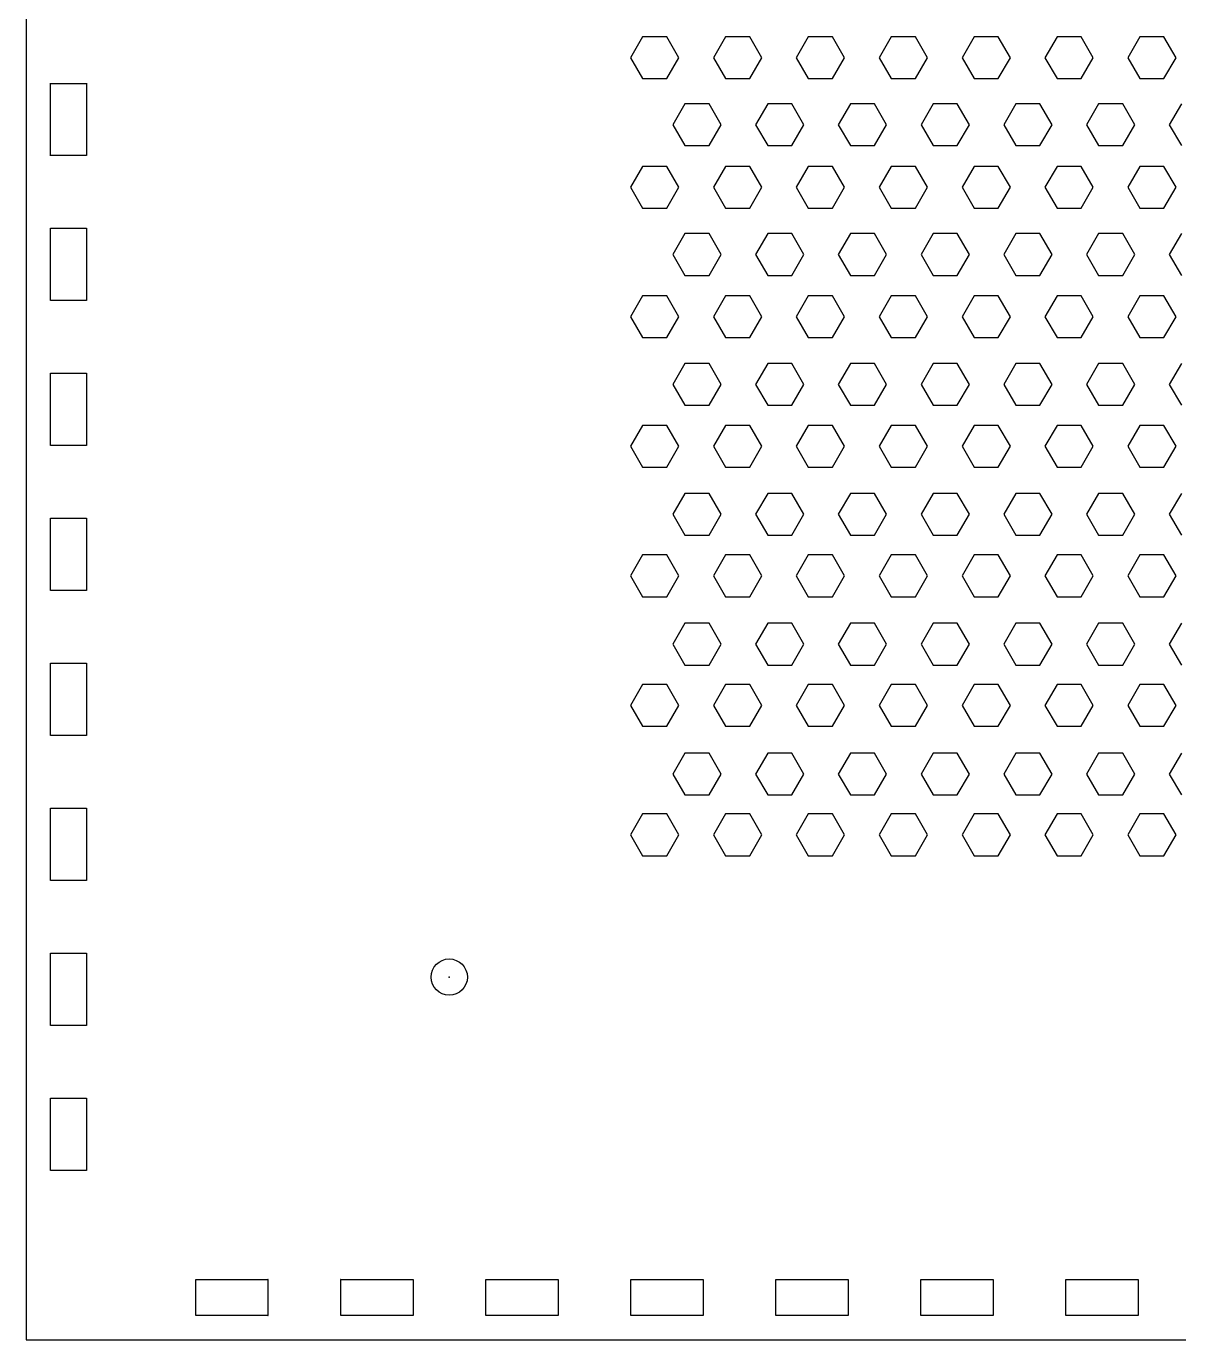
# Model space of a CAD drawing. Header units: millimetres. Extents: x 0 to 382, y -305 to 30.
# Drawn here: x 0 to 95.4, y -190 to -81.3 of the extents above; entities that cross this region are included whole.
import ezdxf

# ---------------------------------------------------------------- set-up
doc = ezdxf.new("R2010")
doc.units = ezdxf.units.MM
doc.header["$MEASUREMENT"] = 0
for name, color, linetype in [('boite_babycare v9_Sketch1', 7, 'Continuous'), ('boite_babycare v9_Sketch11', 7, 'Continuous'), ('boite_babycare v9_Sketch3', 7, 'Continuous'), ('boite_babycare v9_Sketch8', 7, 'Continuous')]:
    doc.layers.add(name, color=color, linetype=linetype)

msp = doc.modelspace()

# ---------------------------------------------------------------- linework, layer by layer
at = {"layer": 'boite_babycare v9_Sketch1'}
for p, q in [((0, -0.01), (0, -190.01)), ((2.01, -86.02), (4.99, -86.02)), ((2.01, -89.01), (2.01, -86.02)), ((4.99, -86.02), (4.99, -92)), ((2.01, -92), (2.01, -89.01)), ((4.99, -92), (2.01, -92)), ((2.01, -98.02), (4.99, -98.02)), ((2.01, -101.01), (2.01, -98.02)), ((4.99, -98.02), (4.99, -104)), ((2.01, -104), (2.01, -101.01)), ((4.99, -104), (2.01, -104)), ((2.01, -110.02), (4.99, -110.02)), ((2.01, -113.01), (2.01, -110.02)), ((4.99, -110.02), (4.99, -116)), ((2.01, -116), (2.01, -113.01)), ((4.99, -116), (2.01, -116)), ((2.01, -125.01), (2.01, -122.02)), ((2.01, -122.02), (4.99, -122.02)), ((4.99, -122.02), (4.99, -128)), ((2.01, -128), (2.01, -125.01)), ((4.99, -128), (2.01, -128)), ((2.01, -134.02), (4.99, -134.02)), ((2.01, -137.01), (2.01, -134.02)), ((4.99, -134.02), (4.99, -140)), ((2.01, -140), (2.01, -137.01)), ((4.99, -140), (2.01, -140)), ((2.01, -149.01), (2.01, -146.02)), ((2.01, -146.02), (4.99, -146.02)), ((4.99, -146.02), (4.99, -152)), ((2.01, -152), (2.01, -149.01)), ((4.99, -152), (2.01, -152)), ((2.01, -161.01), (2.01, -158.02)), ((2.01, -158.02), (4.99, -158.02)), ((4.99, -158.02), (4.99, -164)), ((2.01, -164), (2.01, -161.01)), ((4.99, -164), (2.01, -164)), ((2.01, -173.01), (2.01, -170.02)), ((2.01, -170.02), (4.99, -170.02)), ((4.99, -170.02), (4.99, -176)), ((2.01, -176), (2.01, -173.01)), ((4.99, -176), (2.01, -176)), ((14.02, -185.03), (20, -185.03)), ((14.02, -188.01), (14.02, -185.03)), ((20, -185.03), (20, -188.01)), ((26.02, -188.01), (26.02, -185.03)), ((26.02, -185.03), (32, -185.03)), ((32, -185.03), (32, -188.01)), ((38.02, -188.01), (38.02, -185.03)), ((38.02, -185.03), (44, -185.03)), ((44, -185.03), (44, -188.01)), ((50.02, -185.03), (56, -185.03)), ((50.02, -188.01), (50.02, -185.03)), ((56, -185.03), (56, -188.01)), ((62.02, -185.03), (68, -185.03)), ((62.02, -188.01), (62.02, -185.03)), ((68, -185.03), (68, -188.01)), ((74.02, -188.01), (74.02, -185.03)), ((74.02, -185.03), (80, -185.03)), ((80, -185.03), (80, -188.01)), ((86.02, -185.03), (92, -185.03)), ((86.02, -188.01), (86.02, -185.03)), ((92, -185.03), (92, -188.01)), ((17.01, -188.01), (14.02, -188.01)), ((20, -188.01), (17.01, -188.01)), ((29.01, -188.01), (26.02, -188.01)), ((32, -188.01), (29.01, -188.01)), ((41.01, -188.01), (38.02, -188.01)), ((44, -188.01), (41.01, -188.01)), ((53.01, -188.01), (50.02, -188.01)), ((56, -188.01), (53.01, -188.01)), ((65.01, -188.01), (62.02, -188.01)), ((68, -188.01), (65.01, -188.01)), ((77.01, -188.01), (74.02, -188.01)), ((80, -188.01), (77.01, -188.01)), ((89.01, -188.01), (86.02, -188.01)), ((92, -188.01), (89.01, -188.01)), ((0.01, -190.02), (190.01, -190.02))]:
    msp.add_line(p, q, dxfattribs=at)
for points in [[(2.01, -86.02), (2.01, -86.01), (2, -86.02), (2.01, -86.02)], [(4.99, -86.02), (5, -86.02), (4.99, -86.01), (4.99, -86.02)], [(2.01, -92), (2, -92), (2.01, -92.01), (2.01, -92)], [(4.99, -92), (4.99, -92.01), (5, -92), (4.99, -92)], [(2.01, -98.02), (2.01, -98.01), (2, -98.02), (2.01, -98.02)], [(4.99, -98.02), (5, -98.02), (4.99, -98.01), (4.99, -98.02)], [(2.01, -104), (2, -104), (2.01, -104.01), (2.01, -104)], [(4.99, -104), (4.99, -104.01), (5, -104), (4.99, -104)], [(2.01, -110.02), (2.01, -110.01), (2, -110.02), (2.01, -110.02)], [(4.99, -110.02), (5, -110.02), (4.99, -110.01), (4.99, -110.02)], [(2.01, -116), (2, -116), (2.01, -116.01), (2.01, -116)], [(4.99, -116), (4.99, -116.01), (5, -116), (4.99, -116)], [(2.01, -122.02), (2.01, -122.01), (2, -122.02), (2.01, -122.02)], [(4.99, -122.02), (5, -122.02), (4.99, -122.01), (4.99, -122.02)], [(2.01, -128), (2, -128), (2.01, -128.01), (2.01, -128)], [(4.99, -128), (4.99, -128.01), (5, -128), (4.99, -128)], [(2.01, -134.02), (2.01, -134.01), (2, -134.02), (2.01, -134.02)], [(4.99, -134.02), (5, -134.02), (4.99, -134.01), (4.99, -134.02)], [(2.01, -140), (2, -140), (2.01, -140.01), (2.01, -140)], [(4.99, -140), (4.99, -140.01), (5, -140), (4.99, -140)], [(2.01, -146.02), (2.01, -146.01), (2, -146.02), (2.01, -146.02)], [(4.99, -146.02), (5, -146.02), (4.99, -146.01), (4.99, -146.02)], [(2.01, -152), (2, -152), (2.01, -152.01), (2.01, -152)], [(4.99, -152), (4.99, -152.01), (5, -152), (4.99, -152)], [(2.01, -158.02), (2.01, -158.01), (2, -158.02), (2.01, -158.02)], [(4.99, -158.02), (5, -158.02), (4.99, -158.01), (4.99, -158.02)], [(2.01, -164), (2, -164), (2.01, -164.01), (2.01, -164)], [(4.99, -164), (4.99, -164.01), (5, -164), (4.99, -164)], [(2.01, -170.02), (2.01, -170.01), (2, -170.02), (2.01, -170.02)], [(4.99, -170.02), (5, -170.02), (4.99, -170.01), (4.99, -170.02)], [(2.01, -176), (2, -176), (2.01, -176.01), (2.01, -176)], [(4.99, -176), (4.99, -176.01), (5, -176), (4.99, -176)], [(14.02, -185.03), (14.02, -185.02), (14.01, -185.03), (14.02, -185.03)], [(20, -185.03), (20.01, -185.03), (20, -185.02), (20, -185.03)], [(26.02, -185.03), (26.02, -185.02), (26.01, -185.03), (26.02, -185.03)], [(32, -185.03), (32.01, -185.03), (32, -185.02), (32, -185.03)], [(38.02, -185.03), (38.02, -185.02), (38.01, -185.03), (38.02, -185.03)], [(44, -185.03), (44.01, -185.03), (44, -185.02), (44, -185.03)], [(50.02, -185.03), (50.02, -185.02), (50.01, -185.03), (50.02, -185.03)], [(56, -185.03), (56.01, -185.03), (56, -185.02), (56, -185.03)], [(62.02, -185.03), (62.02, -185.02), (62.01, -185.03), (62.02, -185.03)], [(68, -185.03), (68.01, -185.03), (68, -185.02), (68, -185.03)], [(74.02, -185.03), (74.02, -185.02), (74.01, -185.03), (74.02, -185.03)], [(80, -185.03), (80.01, -185.03), (80, -185.02), (80, -185.03)], [(86.02, -185.03), (86.02, -185.02), (86.01, -185.03), (86.02, -185.03)], [(92, -185.03), (92.01, -185.03), (92, -185.02), (92, -185.03)], [(14.02, -188.01), (14.01, -188.01), (14.02, -188.02), (14.02, -188.01)], [(20, -188.01), (20, -188.02), (20.01, -188.01), (20, -188.01)], [(26.02, -188.01), (26.01, -188.01), (26.02, -188.02), (26.02, -188.01)], [(32, -188.01), (32, -188.02), (32.01, -188.01), (32, -188.01)], [(38.02, -188.01), (38.01, -188.01), (38.02, -188.02), (38.02, -188.01)], [(44, -188.01), (44, -188.02), (44.01, -188.01), (44, -188.01)], [(50.02, -188.01), (50.01, -188.01), (50.02, -188.02), (50.02, -188.01)], [(56, -188.01), (56, -188.02), (56.01, -188.01), (56, -188.01)], [(62.02, -188.01), (62.01, -188.01), (62.02, -188.02), (62.02, -188.01)], [(68, -188.01), (68, -188.02), (68.01, -188.01), (68, -188.01)], [(74.02, -188.01), (74.01, -188.01), (74.02, -188.02), (74.02, -188.01)], [(80, -188.01), (80, -188.02), (80.01, -188.01), (80, -188.01)], [(86.02, -188.01), (86.01, -188.01), (86.02, -188.02), (86.02, -188.01)], [(92, -188.01), (92, -188.02), (92.01, -188.01), (92, -188.01)], [(0, -190.01), (0, -190.02), (0, -190.02), (0.01, -190.02)]]:
    msp.add_open_spline(points, degree=3, dxfattribs=at)
at = {"layer": 'boite_babycare v9_Sketch11'}
for p, q in [((0, -0.01), (0, -190.01)), ((51, -82.16), (50, -83.9)), ((53, -82.16), (51, -82.16)), ((54, -83.9), (53, -82.16)), ((57.86, -82.16), (56.86, -83.9)), ((59.86, -82.16), (57.86, -82.16)), ((60.86, -83.9), (59.86, -82.16)), ((64.71, -82.16), (63.71, -83.9)), ((66.71, -82.16), (64.71, -82.16)), ((67.71, -83.9), (66.71, -82.16)), ((71.57, -82.16), (70.57, -83.9)), ((73.57, -82.16), (71.57, -82.16)), ((74.57, -83.9), (73.57, -82.16)), ((78.43, -82.16), (77.43, -83.9)), ((80.43, -82.16), (78.43, -82.16)), ((81.43, -83.9), (80.43, -82.16)), ((85.29, -82.16), (84.29, -83.9)), ((87.29, -82.16), (85.29, -82.16)), ((88.29, -83.9), (87.29, -82.16)), ((92.14, -82.16), (91.14, -83.9)), ((94.14, -82.16), (92.14, -82.16)), ((95.14, -83.9), (94.14, -82.16)), ((50, -83.9), (51, -85.63)), ((53, -85.63), (54, -83.9)), ((56.86, -83.9), (57.86, -85.63)), ((59.86, -85.63), (60.86, -83.9)), ((63.71, -83.9), (64.71, -85.63)), ((66.71, -85.63), (67.71, -83.9)), ((70.57, -83.9), (71.57, -85.63)), ((73.57, -85.63), (74.57, -83.9)), ((77.43, -83.9), (78.43, -85.63)), ((80.43, -85.63), (81.43, -83.9)), ((84.29, -83.9), (85.29, -85.63)), ((87.29, -85.63), (88.29, -83.9)), ((91.14, -83.9), (92.14, -85.63)), ((94.14, -85.63), (95.14, -83.9)), ((51, -85.63), (53, -85.63)), ((57.86, -85.63), (59.86, -85.63)), ((64.71, -85.63), (66.71, -85.63)), ((71.57, -85.63), (73.57, -85.63)), ((78.43, -85.63), (80.43, -85.63)), ((85.29, -85.63), (87.29, -85.63)), ((92.14, -85.63), (94.14, -85.63)), ((2.01, -86.02), (4.99, -86.02)), ((2.01, -92), (2.01, -86.02)), ((4.99, -86.02), (4.99, -92)), ((54.5, -87.71), (53.5, -89.44)), ((56.5, -87.71), (54.5, -87.71)), ((57.5, -89.44), (56.5, -87.71)), ((61.35, -87.71), (60.35, -89.44)), ((63.35, -87.71), (61.35, -87.71)), ((64.35, -89.44), (63.35, -87.71)), ((68.19, -87.71), (67.19, -89.44)), ((70.19, -87.71), (68.19, -87.71)), ((71.19, -89.44), (70.19, -87.71)), ((75.04, -87.71), (74.04, -89.44)), ((77.04, -87.71), (75.04, -87.71)), ((78.04, -89.44), (77.04, -87.71)), ((81.88, -87.71), (80.88, -89.44)), ((83.88, -87.71), (81.88, -87.71)), ((84.88, -89.44), (83.88, -87.71)), ((88.73, -87.71), (87.73, -89.44)), ((90.73, -87.71), (88.73, -87.71)), ((91.73, -89.44), (90.73, -87.71)), ((95.58, -87.71), (94.58, -89.44)), ((53.5, -89.44), (54.5, -91.17)), ((56.5, -91.17), (57.5, -89.44)), ((60.35, -89.44), (61.35, -91.17)), ((63.35, -91.17), (64.35, -89.44)), ((67.19, -89.44), (68.19, -91.17)), ((70.19, -91.17), (71.19, -89.44)), ((74.04, -89.44), (75.04, -91.17)), ((77.04, -91.17), (78.04, -89.44)), ((80.88, -89.44), (81.88, -91.17)), ((83.88, -91.17), (84.88, -89.44)), ((87.73, -89.44), (88.73, -91.17)), ((90.73, -91.17), (91.73, -89.44)), ((94.58, -89.44), (95.58, -91.17)), ((54.5, -91.17), (56.5, -91.17)), ((61.35, -91.17), (63.35, -91.17)), ((68.19, -91.17), (70.19, -91.17)), ((75.04, -91.17), (77.04, -91.17)), ((81.88, -91.17), (83.88, -91.17)), ((88.73, -91.17), (90.73, -91.17)), ((4.99, -92), (2.01, -92)), ((51, -92.89), (50, -94.62)), ((53, -92.89), (51, -92.89)), ((54, -94.62), (53, -92.89)), ((57.86, -92.89), (56.86, -94.62)), ((59.86, -92.89), (57.86, -92.89)), ((60.86, -94.62), (59.86, -92.89)), ((64.71, -92.89), (63.71, -94.62)), ((66.71, -92.89), (64.71, -92.89)), ((67.71, -94.62), (66.71, -92.89)), ((71.57, -92.89), (70.57, -94.62)), ((73.57, -92.89), (71.57, -92.89)), ((74.57, -94.62), (73.57, -92.89)), ((78.43, -92.89), (77.43, -94.62)), ((80.43, -92.89), (78.43, -92.89)), ((81.43, -94.62), (80.43, -92.89)), ((85.29, -92.89), (84.29, -94.62)), ((87.29, -92.89), (85.29, -92.89)), ((88.29, -94.62), (87.29, -92.89)), ((92.14, -92.89), (91.14, -94.62)), ((94.14, -92.89), (92.14, -92.89)), ((95.14, -94.62), (94.14, -92.89)), ((50, -94.62), (51, -96.35)), ((53, -96.35), (54, -94.62)), ((56.86, -94.62), (57.86, -96.35)), ((59.86, -96.35), (60.86, -94.62)), ((63.71, -94.62), (64.71, -96.35)), ((66.71, -96.35), (67.71, -94.62)), ((70.57, -94.62), (71.57, -96.35)), ((73.57, -96.35), (74.57, -94.62)), ((77.43, -94.62), (78.43, -96.35)), ((80.43, -96.35), (81.43, -94.62)), ((84.29, -94.62), (85.29, -96.35)), ((87.29, -96.35), (88.29, -94.62)), ((91.14, -94.62), (92.14, -96.35)), ((94.14, -96.35), (95.14, -94.62)), ((51, -96.35), (53, -96.35)), ((57.86, -96.35), (59.86, -96.35)), ((64.71, -96.35), (66.71, -96.35)), ((71.57, -96.35), (73.57, -96.35)), ((78.43, -96.35), (80.43, -96.35)), ((85.29, -96.35), (87.29, -96.35)), ((92.14, -96.35), (94.14, -96.35)), ((2.01, -104), (2.01, -98.02)), ((2.01, -98.02), (4.99, -98.02)), ((4.99, -98.02), (4.99, -104)), ((54.5, -98.46), (53.5, -100.19)), ((56.5, -98.46), (54.5, -98.46)), ((57.5, -100.19), (56.5, -98.46)), ((61.35, -98.46), (60.35, -100.19)), ((63.35, -98.46), (61.35, -98.46)), ((64.35, -100.19), (63.35, -98.46)), ((68.19, -98.46), (67.19, -100.19)), ((70.19, -98.46), (68.19, -98.46)), ((71.19, -100.19), (70.19, -98.46)), ((75.04, -98.46), (74.04, -100.19)), ((77.04, -98.46), (75.04, -98.46)), ((78.04, -100.19), (77.04, -98.46)), ((81.88, -98.46), (80.88, -100.19)), ((83.88, -98.46), (81.88, -98.46)), ((84.88, -100.19), (83.88, -98.46)), ((88.73, -98.46), (87.73, -100.19)), ((90.73, -98.46), (88.73, -98.46)), ((91.73, -100.19), (90.73, -98.46)), ((95.58, -98.46), (94.58, -100.19)), ((53.5, -100.19), (54.5, -101.92)), ((56.5, -101.92), (57.5, -100.19)), ((60.35, -100.19), (61.35, -101.92)), ((63.35, -101.92), (64.35, -100.19)), ((67.19, -100.19), (68.19, -101.92)), ((70.19, -101.92), (71.19, -100.19)), ((74.04, -100.19), (75.04, -101.92)), ((77.04, -101.92), (78.04, -100.19)), ((80.88, -100.19), (81.88, -101.92)), ((83.88, -101.92), (84.88, -100.19)), ((87.73, -100.19), (88.73, -101.92)), ((90.73, -101.92), (91.73, -100.19)), ((94.58, -100.19), (95.58, -101.92)), ((54.5, -101.92), (56.5, -101.92)), ((61.35, -101.92), (63.35, -101.92)), ((68.19, -101.92), (70.19, -101.92)), ((75.04, -101.92), (77.04, -101.92)), ((81.88, -101.92), (83.88, -101.92)), ((88.73, -101.92), (90.73, -101.92)), ((4.99, -104), (2.01, -104)), ((51, -103.61), (50, -105.34)), ((53, -103.61), (51, -103.61)), ((54, -105.34), (53, -103.61)), ((57.86, -103.61), (56.86, -105.34)), ((59.86, -103.61), (57.86, -103.61)), ((60.86, -105.34), (59.86, -103.61)), ((64.71, -103.61), (63.71, -105.34)), ((66.71, -103.61), (64.71, -103.61)), ((67.71, -105.34), (66.71, -103.61)), ((71.57, -103.61), (70.57, -105.34)), ((73.57, -103.61), (71.57, -103.61)), ((74.57, -105.34), (73.57, -103.61)), ((78.43, -103.61), (77.43, -105.34)), ((80.43, -103.61), (78.43, -103.61)), ((81.43, -105.34), (80.43, -103.61)), ((85.29, -103.61), (84.29, -105.34)), ((87.29, -103.61), (85.29, -103.61)), ((88.29, -105.34), (87.29, -103.61)), ((92.14, -103.61), (91.14, -105.34)), ((94.14, -103.61), (92.14, -103.61)), ((95.14, -105.34), (94.14, -103.61)), ((50, -105.34), (51, -107.07)), ((53, -107.07), (54, -105.34)), ((56.86, -105.34), (57.86, -107.07)), ((59.86, -107.07), (60.86, -105.34)), ((63.71, -105.34), (64.71, -107.07)), ((66.71, -107.07), (67.71, -105.34)), ((70.57, -105.34), (71.57, -107.07)), ((73.57, -107.07), (74.57, -105.34)), ((77.43, -105.34), (78.43, -107.07)), ((80.43, -107.07), (81.43, -105.34)), ((84.29, -105.34), (85.29, -107.07)), ((87.29, -107.07), (88.29, -105.34)), ((91.14, -105.34), (92.14, -107.07)), ((94.14, -107.07), (95.14, -105.34)), ((51, -107.07), (53, -107.07)), ((57.86, -107.07), (59.86, -107.07)), ((64.71, -107.07), (66.71, -107.07)), ((71.57, -107.07), (73.57, -107.07)), ((78.43, -107.07), (80.43, -107.07)), ((85.29, -107.07), (87.29, -107.07)), ((92.14, -107.07), (94.14, -107.07)), ((54.5, -109.21), (53.5, -110.94)), ((56.5, -109.21), (54.5, -109.21)), ((57.5, -110.94), (56.5, -109.21)), ((61.35, -109.21), (60.35, -110.94)), ((63.35, -109.21), (61.35, -109.21)), ((64.35, -110.94), (63.35, -109.21)), ((68.19, -109.21), (67.19, -110.94)), ((70.19, -109.21), (68.19, -109.21)), ((71.19, -110.94), (70.19, -109.21)), ((75.04, -109.21), (74.04, -110.94)), ((77.04, -109.21), (75.04, -109.21)), ((78.04, -110.94), (77.04, -109.21)), ((81.88, -109.21), (80.88, -110.94)), ((83.88, -109.21), (81.88, -109.21)), ((84.88, -110.94), (83.88, -109.21)), ((88.73, -109.21), (87.73, -110.94)), ((90.73, -109.21), (88.73, -109.21)), ((91.73, -110.94), (90.73, -109.21)), ((95.58, -109.21), (94.58, -110.94)), ((2.01, -116), (2.01, -110.02)), ((2.01, -110.02), (4.99, -110.02)), ((4.99, -110.02), (4.99, -116)), ((53.5, -110.94), (54.5, -112.67)), ((56.5, -112.67), (57.5, -110.94)), ((60.35, -110.94), (61.35, -112.67)), ((63.35, -112.67), (64.35, -110.94)), ((67.19, -110.94), (68.19, -112.67)), ((70.19, -112.67), (71.19, -110.94)), ((74.04, -110.94), (75.04, -112.67)), ((77.04, -112.67), (78.04, -110.94)), ((80.88, -110.94), (81.88, -112.67)), ((83.88, -112.67), (84.88, -110.94)), ((87.73, -110.94), (88.73, -112.67)), ((90.73, -112.67), (91.73, -110.94)), ((94.58, -110.94), (95.58, -112.67)), ((54.5, -112.67), (56.5, -112.67)), ((61.35, -112.67), (63.35, -112.67)), ((68.19, -112.67), (70.19, -112.67)), ((75.04, -112.67), (77.04, -112.67)), ((81.88, -112.67), (83.88, -112.67)), ((88.73, -112.67), (90.73, -112.67)), ((51, -114.33), (50, -116.06)), ((53, -114.33), (51, -114.33)), ((54, -116.06), (53, -114.33)), ((57.86, -114.33), (56.86, -116.06)), ((59.86, -114.33), (57.86, -114.33)), ((60.86, -116.06), (59.86, -114.33)), ((64.71, -114.33), (63.71, -116.06)), ((66.71, -114.33), (64.71, -114.33)), ((67.71, -116.06), (66.71, -114.33)), ((71.57, -114.33), (70.57, -116.06)), ((73.57, -114.33), (71.57, -114.33)), ((74.57, -116.06), (73.57, -114.33)), ((78.43, -114.33), (77.43, -116.06)), ((80.43, -114.33), (78.43, -114.33)), ((81.43, -116.06), (80.43, -114.33)), ((85.29, -114.33), (84.29, -116.06)), ((87.29, -114.33), (85.29, -114.33)), ((88.29, -116.06), (87.29, -114.33)), ((92.14, -114.33), (91.14, -116.06)), ((94.14, -114.33), (92.14, -114.33)), ((95.14, -116.06), (94.14, -114.33)), ((4.99, -116), (2.01, -116)), ((50, -116.06), (51, -117.79)), ((53, -117.79), (54, -116.06)), ((56.86, -116.06), (57.86, -117.79)), ((59.86, -117.79), (60.86, -116.06)), ((63.71, -116.06), (64.71, -117.79)), ((66.71, -117.79), (67.71, -116.06)), ((70.57, -116.06), (71.57, -117.79)), ((73.57, -117.79), (74.57, -116.06)), ((77.43, -116.06), (78.43, -117.79)), ((80.43, -117.79), (81.43, -116.06)), ((84.29, -116.06), (85.29, -117.79)), ((87.29, -117.79), (88.29, -116.06)), ((91.14, -116.06), (92.14, -117.79)), ((94.14, -117.79), (95.14, -116.06)), ((51, -117.79), (53, -117.79)), ((57.86, -117.79), (59.86, -117.79)), ((64.71, -117.79), (66.71, -117.79)), ((71.57, -117.79), (73.57, -117.79)), ((78.43, -117.79), (80.43, -117.79)), ((85.29, -117.79), (87.29, -117.79)), ((92.14, -117.79), (94.14, -117.79)), ((54.5, -119.96), (53.5, -121.69)), ((56.5, -119.96), (54.5, -119.96)), ((57.5, -121.69), (56.5, -119.96)), ((61.35, -119.96), (60.35, -121.69)), ((63.35, -119.96), (61.35, -119.96)), ((64.35, -121.69), (63.35, -119.96)), ((68.19, -119.96), (67.19, -121.69)), ((70.19, -119.96), (68.19, -119.96)), ((71.19, -121.69), (70.19, -119.96)), ((75.04, -119.96), (74.04, -121.69)), ((77.04, -119.96), (75.04, -119.96)), ((78.04, -121.69), (77.04, -119.96)), ((81.88, -119.96), (80.88, -121.69)), ((83.88, -119.96), (81.88, -119.96)), ((84.88, -121.69), (83.88, -119.96)), ((88.73, -119.96), (87.73, -121.69)), ((90.73, -119.96), (88.73, -119.96)), ((91.73, -121.69), (90.73, -119.96)), ((95.58, -119.96), (94.58, -121.69)), ((53.5, -121.69), (54.5, -123.42)), ((56.5, -123.42), (57.5, -121.69)), ((60.35, -121.69), (61.35, -123.42)), ((63.35, -123.42), (64.35, -121.69)), ((67.19, -121.69), (68.19, -123.42)), ((70.19, -123.42), (71.19, -121.69)), ((74.04, -121.69), (75.04, -123.42)), ((77.04, -123.42), (78.04, -121.69)), ((80.88, -121.69), (81.88, -123.42)), ((83.88, -123.42), (84.88, -121.69)), ((87.73, -121.69), (88.73, -123.42)), ((90.73, -123.42), (91.73, -121.69)), ((94.58, -121.69), (95.58, -123.42)), ((2.01, -122.02), (4.99, -122.02)), ((2.01, -128), (2.01, -122.02)), ((4.99, -122.02), (4.99, -128)), ((54.5, -123.42), (56.5, -123.42)), ((61.35, -123.42), (63.35, -123.42)), ((68.19, -123.42), (70.19, -123.42)), ((75.04, -123.42), (77.04, -123.42)), ((81.88, -123.42), (83.88, -123.42)), ((88.73, -123.42), (90.73, -123.42)), ((51, -125.05), (50, -126.78)), ((53, -125.05), (51, -125.05)), ((54, -126.78), (53, -125.05)), ((57.86, -125.05), (56.86, -126.78)), ((59.86, -125.05), (57.86, -125.05)), ((60.86, -126.78), (59.86, -125.05)), ((64.71, -125.05), (63.71, -126.78)), ((66.71, -125.05), (64.71, -125.05)), ((67.71, -126.78), (66.71, -125.05)), ((71.57, -125.05), (70.57, -126.78)), ((73.57, -125.05), (71.57, -125.05)), ((74.57, -126.78), (73.57, -125.05)), ((78.43, -125.05), (77.43, -126.78)), ((80.43, -125.05), (78.43, -125.05)), ((81.43, -126.78), (80.43, -125.05)), ((85.29, -125.05), (84.29, -126.78)), ((87.29, -125.05), (85.29, -125.05)), ((88.29, -126.78), (87.29, -125.05)), ((92.14, -125.05), (91.14, -126.78)), ((94.14, -125.05), (92.14, -125.05)), ((95.14, -126.78), (94.14, -125.05)), ((50, -126.78), (51, -128.52)), ((53, -128.52), (54, -126.78)), ((56.86, -126.78), (57.86, -128.52)), ((59.86, -128.52), (60.86, -126.78)), ((63.71, -126.78), (64.71, -128.52)), ((66.71, -128.52), (67.71, -126.78)), ((70.57, -126.78), (71.57, -128.52)), ((73.57, -128.52), (74.57, -126.78)), ((77.43, -126.78), (78.43, -128.52)), ((80.43, -128.52), (81.43, -126.78)), ((84.29, -126.78), (85.29, -128.52)), ((87.29, -128.52), (88.29, -126.78)), ((91.14, -126.78), (92.14, -128.52)), ((94.14, -128.52), (95.14, -126.78)), ((4.99, -128), (2.01, -128)), ((51, -128.52), (53, -128.52)), ((57.86, -128.52), (59.86, -128.52)), ((64.71, -128.52), (66.71, -128.52)), ((71.57, -128.52), (73.57, -128.52)), ((78.43, -128.52), (80.43, -128.52)), ((85.29, -128.52), (87.29, -128.52)), ((92.14, -128.52), (94.14, -128.52)), ((54.5, -130.71), (53.5, -132.44)), ((56.5, -130.71), (54.5, -130.71)), ((57.5, -132.44), (56.5, -130.71)), ((61.35, -130.71), (60.35, -132.44)), ((63.35, -130.71), (61.35, -130.71)), ((64.35, -132.44), (63.35, -130.71)), ((68.19, -130.71), (67.19, -132.44)), ((70.19, -130.71), (68.19, -130.71)), ((71.19, -132.44), (70.19, -130.71)), ((75.04, -130.71), (74.04, -132.44)), ((77.04, -130.71), (75.04, -130.71)), ((78.04, -132.44), (77.04, -130.71)), ((81.88, -130.71), (80.88, -132.44)), ((83.88, -130.71), (81.88, -130.71)), ((84.88, -132.44), (83.88, -130.71)), ((88.73, -130.71), (87.73, -132.44)), ((90.73, -130.71), (88.73, -130.71)), ((91.73, -132.44), (90.73, -130.71)), ((95.58, -130.71), (94.58, -132.44)), ((53.5, -132.44), (54.5, -134.17)), ((56.5, -134.17), (57.5, -132.44)), ((60.35, -132.44), (61.35, -134.17)), ((63.35, -134.17), (64.35, -132.44)), ((67.19, -132.44), (68.19, -134.17)), ((70.19, -134.17), (71.19, -132.44)), ((74.04, -132.44), (75.04, -134.17)), ((77.04, -134.17), (78.04, -132.44)), ((80.88, -132.44), (81.88, -134.17)), ((83.88, -134.17), (84.88, -132.44)), ((87.73, -132.44), (88.73, -134.17)), ((90.73, -134.17), (91.73, -132.44)), ((94.58, -132.44), (95.58, -134.17)), ((2.01, -140), (2.01, -134.02)), ((2.01, -134.02), (4.99, -134.02)), ((4.99, -134.02), (4.99, -140)), ((54.5, -134.17), (56.5, -134.17)), ((61.35, -134.17), (63.35, -134.17)), ((68.19, -134.17), (70.19, -134.17)), ((75.04, -134.17), (77.04, -134.17)), ((81.88, -134.17), (83.88, -134.17)), ((88.73, -134.17), (90.73, -134.17)), ((51, -135.77), (50, -137.51)), ((53, -135.77), (51, -135.77)), ((54, -137.51), (53, -135.77)), ((57.86, -135.77), (56.86, -137.51)), ((59.86, -135.77), (57.86, -135.77)), ((60.86, -137.51), (59.86, -135.77)), ((64.71, -135.77), (63.71, -137.51)), ((66.71, -135.77), (64.71, -135.77)), ((67.71, -137.51), (66.71, -135.77)), ((71.57, -135.77), (70.57, -137.51)), ((73.57, -135.77), (71.57, -135.77)), ((74.57, -137.51), (73.57, -135.77)), ((78.43, -135.77), (77.43, -137.51)), ((80.43, -135.77), (78.43, -135.77)), ((81.43, -137.51), (80.43, -135.77)), ((85.29, -135.77), (84.29, -137.51)), ((87.29, -135.77), (85.29, -135.77)), ((88.29, -137.51), (87.29, -135.77)), ((92.14, -135.77), (91.14, -137.51)), ((94.14, -135.77), (92.14, -135.77)), ((95.14, -137.51), (94.14, -135.77)), ((50, -137.51), (51, -139.24)), ((53, -139.24), (54, -137.51)), ((56.86, -137.51), (57.86, -139.24)), ((59.86, -139.24), (60.86, -137.51)), ((63.71, -137.51), (64.71, -139.24)), ((66.71, -139.24), (67.71, -137.51)), ((70.57, -137.51), (71.57, -139.24)), ((73.57, -139.24), (74.57, -137.51)), ((77.43, -137.51), (78.43, -139.24)), ((80.43, -139.24), (81.43, -137.51)), ((84.29, -137.51), (85.29, -139.24)), ((87.29, -139.24), (88.29, -137.51)), ((91.14, -137.51), (92.14, -139.24)), ((94.14, -139.24), (95.14, -137.51)), ((4.99, -140), (2.01, -140)), ((51, -139.24), (53, -139.24)), ((57.86, -139.24), (59.86, -139.24)), ((64.71, -139.24), (66.71, -139.24)), ((71.57, -139.24), (73.57, -139.24)), ((78.43, -139.24), (80.43, -139.24)), ((85.29, -139.24), (87.29, -139.24)), ((92.14, -139.24), (94.14, -139.24)), ((54.5, -141.46), (53.5, -143.19)), ((56.5, -141.46), (54.5, -141.46)), ((57.5, -143.19), (56.5, -141.46)), ((61.35, -141.46), (60.35, -143.19)), ((63.35, -141.46), (61.35, -141.46)), ((64.35, -143.19), (63.35, -141.46)), ((68.19, -141.46), (67.19, -143.19)), ((70.19, -141.46), (68.19, -141.46)), ((71.19, -143.19), (70.19, -141.46)), ((75.04, -141.46), (74.04, -143.19)), ((77.04, -141.46), (75.04, -141.46)), ((78.04, -143.19), (77.04, -141.46)), ((81.88, -141.46), (80.88, -143.19)), ((83.88, -141.46), (81.88, -141.46)), ((84.88, -143.19), (83.88, -141.46)), ((88.73, -141.46), (87.73, -143.19)), ((90.73, -141.46), (88.73, -141.46)), ((91.73, -143.19), (90.73, -141.46)), ((95.58, -141.46), (94.58, -143.19)), ((53.5, -143.19), (54.5, -144.92)), ((56.5, -144.92), (57.5, -143.19)), ((60.35, -143.19), (61.35, -144.92)), ((63.35, -144.92), (64.35, -143.19)), ((67.19, -143.19), (68.19, -144.92)), ((70.19, -144.92), (71.19, -143.19)), ((74.04, -143.19), (75.04, -144.92)), ((77.04, -144.92), (78.04, -143.19)), ((80.88, -143.19), (81.88, -144.92)), ((83.88, -144.92), (84.88, -143.19)), ((87.73, -143.19), (88.73, -144.92)), ((90.73, -144.92), (91.73, -143.19)), ((94.58, -143.19), (95.58, -144.92)), ((54.5, -144.92), (56.5, -144.92)), ((61.35, -144.92), (63.35, -144.92)), ((68.19, -144.92), (70.19, -144.92)), ((75.04, -144.92), (77.04, -144.92)), ((81.88, -144.92), (83.88, -144.92)), ((88.73, -144.92), (90.73, -144.92)), ((2.01, -152), (2.01, -146.02)), ((2.01, -146.02), (4.99, -146.02)), ((4.99, -146.02), (4.99, -152)), ((51, -146.5), (50, -148.23)), ((53, -146.5), (51, -146.5)), ((54, -148.23), (53, -146.5)), ((57.86, -146.5), (56.86, -148.23)), ((59.86, -146.5), (57.86, -146.5)), ((60.86, -148.23), (59.86, -146.5)), ((64.71, -146.5), (63.71, -148.23)), ((66.71, -146.5), (64.71, -146.5)), ((67.71, -148.23), (66.71, -146.5)), ((71.57, -146.5), (70.57, -148.23)), ((73.57, -146.5), (71.57, -146.5)), ((74.57, -148.23), (73.57, -146.5)), ((78.43, -146.5), (77.43, -148.23)), ((80.43, -146.5), (78.43, -146.5)), ((81.43, -148.23), (80.43, -146.5)), ((85.29, -146.5), (84.29, -148.23)), ((87.29, -146.5), (85.29, -146.5)), ((88.29, -148.23), (87.29, -146.5)), ((92.14, -146.5), (91.14, -148.23)), ((94.14, -146.5), (92.14, -146.5)), ((95.14, -148.23), (94.14, -146.5)), ((50, -148.23), (51, -149.96)), ((53, -149.96), (54, -148.23)), ((56.86, -148.23), (57.86, -149.96)), ((59.86, -149.96), (60.86, -148.23)), ((63.71, -148.23), (64.71, -149.96)), ((66.71, -149.96), (67.71, -148.23)), ((70.57, -148.23), (71.57, -149.96)), ((73.57, -149.96), (74.57, -148.23)), ((77.43, -148.23), (78.43, -149.96)), ((80.43, -149.96), (81.43, -148.23)), ((84.29, -148.23), (85.29, -149.96)), ((87.29, -149.96), (88.29, -148.23)), ((91.14, -148.23), (92.14, -149.96)), ((94.14, -149.96), (95.14, -148.23)), ((51, -149.96), (53, -149.96)), ((57.86, -149.96), (59.86, -149.96)), ((64.71, -149.96), (66.71, -149.96)), ((71.57, -149.96), (73.57, -149.96)), ((78.43, -149.96), (80.43, -149.96)), ((85.29, -149.96), (87.29, -149.96)), ((92.14, -149.96), (94.14, -149.96)), ((4.99, -152), (2.01, -152)), ((2.01, -158.02), (4.99, -158.02)), ((2.01, -164), (2.01, -158.02)), ((4.99, -158.02), (4.99, -164)), ((4.99, -164), (2.01, -164)), ((2.01, -176), (2.01, -170.02)), ((2.01, -170.02), (4.99, -170.02)), ((4.99, -170.02), (4.99, -176)), ((4.99, -176), (2.01, -176)), ((14.02, -185.03), (20, -185.03)), ((14.02, -188.01), (14.02, -185.03)), ((20, -185.03), (20, -188.01)), ((26.02, -188.01), (26.02, -185.03)), ((26.02, -185.03), (32, -185.03)), ((32, -185.03), (32, -188.01)), ((38.02, -185.03), (44, -185.03)), ((38.02, -188.01), (38.02, -185.03)), ((44, -185.03), (44, -188.01)), ((50.02, -188.01), (50.02, -185.03)), ((50.02, -185.03), (56, -185.03)), ((56, -185.03), (56, -188.01)), ((62.02, -185.03), (68, -185.03)), ((62.02, -188.01), (62.02, -185.03)), ((68, -185.03), (68, -188.01)), ((74.02, -185.03), (80, -185.03)), ((74.02, -188.01), (74.02, -185.03)), ((80, -185.03), (80, -188.01)), ((86.02, -188.01), (86.02, -185.03)), ((86.02, -185.03), (92, -185.03)), ((92, -185.03), (92, -188.01)), ((20, -188.01), (14.02, -188.01)), ((32, -188.01), (26.02, -188.01)), ((44, -188.01), (38.02, -188.01)), ((56, -188.01), (50.02, -188.01)), ((68, -188.01), (62.02, -188.01)), ((80, -188.01), (74.02, -188.01)), ((92, -188.01), (86.02, -188.01)), ((0.01, -190.02), (190.01, -190.02))]:
    msp.add_line(p, q, dxfattribs=at)
msp.add_circle((35, -160), 1.5, dxfattribs=at)
for points in [[(2.01, -86.02), (2.01, -86.02), (2.01, -86.02), (2.01, -86.02)], [(4.99, -86.02), (4.99, -86.01), (4.99, -86.01), (4.99, -86.02)], [(2.01, -92), (2.01, -92.01), (2.01, -92.01), (2.01, -92)], [(4.99, -92), (4.99, -92), (4.99, -92), (4.99, -92)], [(2.01, -98.02), (2.01, -98.02), (2.01, -98.02), (2.01, -98.02)], [(4.99, -98.02), (4.99, -98.01), (4.99, -98.01), (4.99, -98.02)], [(2.01, -104), (2.01, -104.01), (2.01, -104.01), (2.01, -104)], [(4.99, -104), (4.99, -104), (4.99, -104), (4.99, -104)], [(2.01, -110.02), (2.01, -110.02), (2.01, -110.02), (2.01, -110.02)], [(4.99, -110.02), (4.99, -110.01), (4.99, -110.01), (4.99, -110.02)], [(2.01, -116), (2.01, -116.01), (2.01, -116.01), (2.01, -116)], [(4.99, -116), (4.99, -116), (4.99, -116), (4.99, -116)], [(2.01, -122.02), (2.01, -122.02), (2.01, -122.02), (2.01, -122.02)], [(4.99, -122.02), (4.99, -122.01), (4.99, -122.01), (4.99, -122.02)], [(2.01, -128), (2.01, -128), (2.01, -128), (2.01, -128)], [(4.99, -128), (4.99, -128), (4.99, -128), (4.99, -128)], [(2.01, -134.02), (2.01, -134.02), (2.01, -134.02), (2.01, -134.02)], [(4.99, -134.02), (4.99, -134.01), (4.99, -134.01), (4.99, -134.02)], [(2.01, -140), (2.01, -140), (2.01, -140), (2.01, -140)], [(4.99, -140), (4.99, -140), (4.99, -140), (4.99, -140)], [(2.01, -146.02), (2.01, -146.02), (2.01, -146.02), (2.01, -146.02)], [(4.99, -146.02), (4.99, -146.01), (4.99, -146.01), (4.99, -146.02)], [(2.01, -152), (2.01, -152), (2.01, -152), (2.01, -152)], [(4.99, -152), (4.99, -152), (4.99, -152), (4.99, -152)], [(2.01, -158.02), (2.01, -158.02), (2.01, -158.02), (2.01, -158.02)], [(4.99, -158.02), (4.99, -158.01), (4.99, -158.01), (4.99, -158.02)], [(2.01, -164), (2.01, -164), (2.01, -164), (2.01, -164)], [(4.99, -164), (4.99, -164), (4.99, -164), (4.99, -164)], [(2.01, -170.02), (2.01, -170.02), (2.01, -170.02), (2.01, -170.02)], [(4.99, -170.02), (4.99, -170.01), (4.99, -170.01), (4.99, -170.02)], [(2.01, -176), (2.01, -176), (2.01, -176), (2.01, -176)], [(4.99, -176), (4.99, -176), (4.99, -176), (4.99, -176)], [(14.02, -185.03), (14.02, -185.03), (14.02, -185.03), (14.02, -185.03)], [(20, -185.03), (20, -185.03), (20, -185.03), (20, -185.03)], [(26.02, -185.03), (26.01, -185.03), (26.01, -185.03), (26.02, -185.03)], [(32, -185.03), (32, -185.03), (32, -185.03), (32, -185.03)], [(38.02, -185.03), (38.01, -185.03), (38.01, -185.03), (38.02, -185.03)], [(44, -185.03), (44, -185.03), (44, -185.03), (44, -185.03)], [(50.02, -185.03), (50.01, -185.03), (50.01, -185.03), (50.02, -185.03)], [(56, -185.03), (56, -185.03), (56, -185.03), (56, -185.03)], [(62.02, -185.03), (62.01, -185.03), (62.01, -185.03), (62.02, -185.03)], [(68, -185.03), (68, -185.03), (68, -185.03), (68, -185.03)], [(74.02, -185.03), (74.01, -185.03), (74.01, -185.03), (74.02, -185.03)], [(80, -185.03), (80, -185.03), (80, -185.03), (80, -185.03)], [(86.02, -185.03), (86.01, -185.03), (86.01, -185.03), (86.02, -185.03)], [(92, -185.03), (92, -185.03), (92, -185.03), (92, -185.03)], [(14.02, -188.01), (14.02, -188.01), (14.02, -188.01), (14.02, -188.01)], [(20, -188.01), (20.01, -188.01), (20.01, -188.01), (20, -188.01)], [(26.02, -188.01), (26.02, -188.01), (26.02, -188.01), (26.02, -188.01)], [(32, -188.01), (32, -188.01), (32, -188.01), (32, -188.01)], [(38.02, -188.01), (38.02, -188.01), (38.02, -188.01), (38.02, -188.01)], [(44, -188.01), (44, -188.01), (44, -188.01), (44, -188.01)], [(50.02, -188.01), (50.02, -188.01), (50.02, -188.01), (50.02, -188.01)], [(56, -188.01), (56.01, -188.01), (56.01, -188.01), (56, -188.01)], [(62.02, -188.01), (62.02, -188.01), (62.02, -188.01), (62.02, -188.01)], [(68, -188.01), (68.01, -188.01), (68.01, -188.01), (68, -188.01)], [(74.02, -188.01), (74.02, -188.01), (74.02, -188.01), (74.02, -188.01)], [(80, -188.01), (80.01, -188.01), (80.01, -188.01), (80, -188.01)], [(86.02, -188.01), (86.02, -188.01), (86.02, -188.01), (86.02, -188.01)], [(92, -188.01), (92.01, -188.01), (92.01, -188.01), (92, -188.01)], [(0, -190.01), (0, -190.02), (0, -190.02), (0.01, -190.02)]]:
    msp.add_open_spline(points, degree=3, dxfattribs=at)
at = {"layer": 'boite_babycare v9_Sketch3'}
msp.add_point((35, -160), dxfattribs=at)
at = {"layer": 'boite_babycare v9_Sketch8'}
for p, q in [((0, -0.01), (0, -190.01)), ((2.01, -92), (2.01, -86.02)), ((2.01, -86.02), (4.99, -86.02)), ((4.99, -86.02), (4.99, -92)), ((4.99, -92), (2.01, -92)), ((2.01, -104), (2.01, -98.02)), ((2.01, -98.02), (4.99, -98.02)), ((4.99, -98.02), (4.99, -104)), ((4.99, -104), (2.01, -104)), ((2.01, -110.02), (4.99, -110.02)), ((2.01, -116), (2.01, -110.02)), ((4.99, -110.02), (4.99, -116)), ((4.99, -116), (2.01, -116)), ((2.01, -122.02), (4.99, -122.02)), ((2.01, -128), (2.01, -122.02)), ((4.99, -122.02), (4.99, -128)), ((4.99, -128), (2.01, -128)), ((2.01, -140), (2.01, -134.02)), ((2.01, -134.02), (4.99, -134.02)), ((4.99, -134.02), (4.99, -140)), ((4.99, -140), (2.01, -140)), ((2.01, -152), (2.01, -146.02)), ((2.01, -146.02), (4.99, -146.02)), ((4.99, -146.02), (4.99, -152)), ((4.99, -152), (2.01, -152)), ((2.01, -164), (2.01, -158.02)), ((2.01, -158.02), (4.99, -158.02)), ((4.99, -158.02), (4.99, -164)), ((4.99, -164), (2.01, -164)), ((2.01, -170.02), (4.99, -170.02)), ((2.01, -176), (2.01, -170.02)), ((4.99, -170.02), (4.99, -176)), ((4.99, -176), (2.01, -176)), ((14.02, -188.01), (14.02, -185.03)), ((14.02, -185.03), (20, -185.03)), ((20, -185.03), (20, -188.01)), ((26.02, -188.01), (26.02, -185.03)), ((26.02, -185.03), (32, -185.03)), ((32, -185.03), (32, -188.01)), ((38.02, -188.01), (38.02, -185.03)), ((38.02, -185.03), (44, -185.03)), ((44, -185.03), (44, -188.01)), ((50.02, -188.01), (50.02, -185.03)), ((50.02, -185.03), (56, -185.03)), ((56, -185.03), (56, -188.01)), ((62.02, -188.01), (62.02, -185.03)), ((62.02, -185.03), (68, -185.03)), ((68, -185.03), (68, -188.01)), ((74.02, -185.03), (80, -185.03)), ((74.02, -188.01), (74.02, -185.03)), ((80, -185.03), (80, -188.01)), ((86.02, -188.01), (86.02, -185.03)), ((86.02, -185.03), (92, -185.03)), ((92, -185.03), (92, -188.01)), ((20, -188.01), (14.02, -188.01)), ((32, -188.01), (26.02, -188.01)), ((44, -188.01), (38.02, -188.01)), ((56, -188.01), (50.02, -188.01)), ((68, -188.01), (62.02, -188.01)), ((80, -188.01), (74.02, -188.01)), ((92, -188.01), (86.02, -188.01)), ((0.01, -190.02), (190.01, -190.02))]:
    msp.add_line(p, q, dxfattribs=at)
msp.add_circle((35, -160), 1.5, dxfattribs=at)
for points in [[(2.01, -86.02), (2.01, -86.02), (2.01, -86.02), (2.01, -86.02)], [(4.99, -86.02), (4.99, -86.01), (4.99, -86.01), (4.99, -86.02)], [(2.01, -92), (2.01, -92.01), (2.01, -92.01), (2.01, -92)], [(4.99, -92), (4.99, -92), (4.99, -92), (4.99, -92)], [(2.01, -98.02), (2.01, -98.02), (2.01, -98.02), (2.01, -98.02)], [(4.99, -98.02), (4.99, -98.01), (4.99, -98.01), (4.99, -98.02)], [(2.01, -104), (2.01, -104.01), (2.01, -104.01), (2.01, -104)], [(4.99, -104), (4.99, -104), (4.99, -104), (4.99, -104)], [(2.01, -110.02), (2.01, -110.02), (2.01, -110.02), (2.01, -110.02)], [(4.99, -110.02), (4.99, -110.01), (4.99, -110.01), (4.99, -110.02)], [(2.01, -116), (2.01, -116.01), (2.01, -116.01), (2.01, -116)], [(4.99, -116), (4.99, -116), (4.99, -116), (4.99, -116)], [(2.01, -122.02), (2.01, -122.02), (2.01, -122.02), (2.01, -122.02)], [(4.99, -122.02), (4.99, -122.01), (4.99, -122.01), (4.99, -122.02)], [(2.01, -128), (2.01, -128), (2.01, -128), (2.01, -128)], [(4.99, -128), (4.99, -128), (4.99, -128), (4.99, -128)], [(2.01, -134.02), (2.01, -134.02), (2.01, -134.02), (2.01, -134.02)], [(4.99, -134.02), (4.99, -134.01), (4.99, -134.01), (4.99, -134.02)], [(2.01, -140), (2.01, -140), (2.01, -140), (2.01, -140)], [(4.99, -140), (4.99, -140), (4.99, -140), (4.99, -140)], [(2.01, -146.02), (2.01, -146.02), (2.01, -146.02), (2.01, -146.02)], [(4.99, -146.02), (4.99, -146.01), (4.99, -146.01), (4.99, -146.02)], [(2.01, -152), (2.01, -152), (2.01, -152), (2.01, -152)], [(4.99, -152), (4.99, -152), (4.99, -152), (4.99, -152)], [(2.01, -158.02), (2.01, -158.02), (2.01, -158.02), (2.01, -158.02)], [(4.99, -158.02), (4.99, -158.01), (4.99, -158.01), (4.99, -158.02)], [(2.01, -164), (2.01, -164), (2.01, -164), (2.01, -164)], [(4.99, -164), (4.99, -164), (4.99, -164), (4.99, -164)], [(2.01, -170.02), (2.01, -170.02), (2.01, -170.02), (2.01, -170.02)], [(4.99, -170.02), (4.99, -170.01), (4.99, -170.01), (4.99, -170.02)], [(2.01, -176), (2.01, -176), (2.01, -176), (2.01, -176)], [(4.99, -176), (4.99, -176), (4.99, -176), (4.99, -176)], [(14.02, -185.03), (14.02, -185.03), (14.02, -185.03), (14.02, -185.03)], [(20, -185.03), (20, -185.03), (20, -185.03), (20, -185.03)], [(26.02, -185.03), (26.01, -185.03), (26.01, -185.03), (26.02, -185.03)], [(32, -185.03), (32, -185.03), (32, -185.03), (32, -185.03)], [(38.02, -185.03), (38.01, -185.03), (38.01, -185.03), (38.02, -185.03)], [(44, -185.03), (44, -185.03), (44, -185.03), (44, -185.03)], [(50.02, -185.03), (50.01, -185.03), (50.01, -185.03), (50.02, -185.03)], [(56, -185.03), (56, -185.03), (56, -185.03), (56, -185.03)], [(62.02, -185.03), (62.01, -185.03), (62.01, -185.03), (62.02, -185.03)], [(68, -185.03), (68, -185.03), (68, -185.03), (68, -185.03)], [(74.02, -185.03), (74.01, -185.03), (74.01, -185.03), (74.02, -185.03)], [(80, -185.03), (80, -185.03), (80, -185.03), (80, -185.03)], [(86.02, -185.03), (86.01, -185.03), (86.01, -185.03), (86.02, -185.03)], [(92, -185.03), (92, -185.03), (92, -185.03), (92, -185.03)], [(14.02, -188.01), (14.02, -188.01), (14.02, -188.01), (14.02, -188.01)], [(20, -188.01), (20.01, -188.01), (20.01, -188.01), (20, -188.01)], [(26.02, -188.01), (26.02, -188.01), (26.02, -188.01), (26.02, -188.01)], [(32, -188.01), (32, -188.01), (32, -188.01), (32, -188.01)], [(38.02, -188.01), (38.02, -188.01), (38.02, -188.01), (38.02, -188.01)], [(44, -188.01), (44, -188.01), (44, -188.01), (44, -188.01)], [(50.02, -188.01), (50.02, -188.01), (50.02, -188.01), (50.02, -188.01)], [(56, -188.01), (56.01, -188.01), (56.01, -188.01), (56, -188.01)], [(62.02, -188.01), (62.02, -188.01), (62.02, -188.01), (62.02, -188.01)], [(68, -188.01), (68.01, -188.01), (68.01, -188.01), (68, -188.01)], [(74.02, -188.01), (74.02, -188.01), (74.02, -188.01), (74.02, -188.01)], [(80, -188.01), (80.01, -188.01), (80.01, -188.01), (80, -188.01)], [(86.02, -188.01), (86.02, -188.01), (86.02, -188.01), (86.02, -188.01)], [(92, -188.01), (92.01, -188.01), (92.01, -188.01), (92, -188.01)], [(0, -190.01), (0, -190.02), (0, -190.02), (0.01, -190.02)]]:
    msp.add_open_spline(points, degree=3, dxfattribs=at)

doc.saveas('drawing.dxf')
